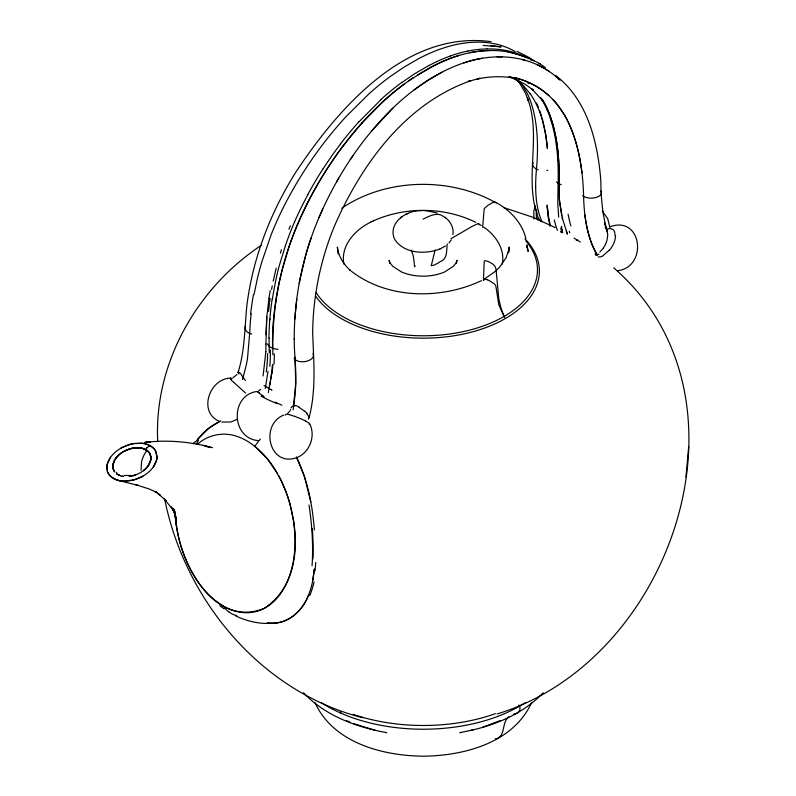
<?xml version="1.0" encoding="UTF-8"?>
<svg xmlns="http://www.w3.org/2000/svg" width="796" height="796" viewBox="0 0 796 796"><rect width="100%" height="100%" fill="white"/><g stroke="black" fill="none" stroke-linecap="round" stroke-linejoin="round"><path stroke-width="1.19" d="M269.237 352.618L269.098 338.071M272.849 354.708L272.72 340.161M265.924 344.101L266.75 317.664M265.864 351.733L265.954 344.001M285.456 415.104L286.371 414.109L289.644 414.686M615.179 236.104L614.661 232.074A10.169 7.094 -58.5 0 0 613.019 229.586L610.214 228.472L606.502 229.228M497.042 713.972C673.376 660.352 762.339 397.005 613.756 267.854M483.401 280.5L484.217 261.486A3.343 1.93 60 0 1 485.112 260.63L488.177 261.466A49.402 28.517 60 0 1 492.933 264.222L494.823 265.934L496.017 269.078L498.833 299.097L501.022 308.181L504.565 317.664M265.964 334.768L266.829 316.798M561.558 226.213L561.966 232.074M508.545 252.849L509.221 247.019L508.455 252.153M294.241 339.404L294.241 338.489A274.441 170.085 -63.1 0 1 294.838 319.106L296.759 299.206A238.601 146.683 -63.4 0 1 300.062 278.918L305.903 254.541A196.333 120.674 -63.4 0 1 311.176 237.795L311.276 237.536M265.884 351.633L263.058 375.991M272.351 366.906L272.491 364.916M273.525 321.863L273.585 320.977M269.914 319.783L269.993 318.897M295.117 394.189L293.694 406.448M314.301 568.871L314.012 571.936A124.246 73.789 61.8 0 1 309.425 592.731C304.341 607.676 292.032 621.676 275.466 623.009M431.482 264.799L435.064 250.133M685.933 476.983L687.296 462.307M687.336 461.232L688.719 446.486M290.421 410.129L290.47 409.582M314.251 569.429L312.669 580.881M268.56 311.445L269.456 302.978M251.178 313.624L251.088 314.37A235.825 132.405 -54.9 0 0 249.864 331.126L247.496 358.439A187.279 109.569 -53.3 0 1 246.352 364.677L242.521 379.493M266.809 316.878L268.968 298.281M452.944 234.512C454.009 227.686 450.257 220.91 444.715 217.089M272.242 366.956A125.37 72.426 -60.1 0 1 271.575 373.423L270.839 379.344M268.023 371.314L265.277 388.597M271.685 373.374L268.272 392.667M456.416 263.406L457.063 260.282L455.78 263.307L453.282 266.361L444.447 272.073C430.935 277.545 415.214 277.545 401.701 272.073L392.866 266.361L390.368 263.307L389.085 260.282L389.732 263.406M508.415 252.461L508.674 250.66M275.834 301.376L278.799 284.63A231.576 133.061 -60.3 0 1 282.759 268.003L288.719 247.705A199.726 115.102 -60.3 0 1 290.033 243.865L291.346 240.173A197.567 113.927 -60.3 0 1 297.794 223.795A208.333 120.286 -60.2 0 1 310.808 196.542A220.482 127.529 -60.2 0 1 326.032 170.394M483.978 280.112L484.187 279.287A1.801 1.045 60 0 1 484.386 279.048L495.132 271.486L499.719 267.058L506.127 257.665L508.823 249.735M269.625 301.853L270.152 298.46M272.282 299.326L275.307 282.61A231.576 134.335 -59.7 0 1 279.157 266.053L285.376 245.775M502.276 264.113C505.261 249.267 495.629 235.148 483.769 227.168M268.958 298.361L270.212 290.61M293.147 409.791L295.754 383.354L294.968 357.165A235.825 139.111 -65.3 0 1 294.241 338.489M270.58 381.025L269.963 384.697M536.136 209.089L536.365 216.562A14.049 13.85 -20.3 0 0 537.847 220.044M254.024 294.49L257.476 278.122A239.218 128.544 -56.8 0 1 261.844 261.844L271.227 234.531A196.333 105.53 -56.8 0 1 278.003 218.641L278.112 218.393A203.686 109.48 -56.8 0 1 288.122 198.254L291.973 191.259A218.592 117.5 -56.8 0 1 308.161 164.921L310.321 161.707A219.517 117.987 -56.8 0 1 323.166 143.907L326.27 139.907A222.79 119.748 -56.8 0 1 345.962 116.694L368.837 93.958A200.652 107.848 -56.8 0 1 390.448 76.366L404.219 67.003L418.507 58.735A205.179 110.286 -56.8 0 1 440.098 49.143L446.785 46.954A198.264 106.564 -56.8 0 1 457.093 44.337L457.829 44.188A217.099 116.694 -56.8 0 1 471.879 42.327L476.744 42.138A221.258 118.932 -56.8 0 1 494.804 43.82L497.6 44.457A221.746 119.191 -56.8 0 1 509.022 48.407L510.923 49.292A216.432 116.335 -56.8 0 1 515.231 51.611M299.216 283.426L300.062 278.918A213.905 131.469 -63.4 0 1 304.838 258.382A196.383 120.703 -63.4 0 1 311.176 237.795A203.199 124.892 -63.4 0 1 319.047 217.417L322.748 209.03M447.252 243.904C446.287 250.451 447.879 258.899 439.999 261.785A59.431 34.308 -60 0 1 437.283 263.486L433.81 265.257L431.064 265.705M308.41 419.134L308.739 416.517L306.55 413.273M482.645 227.357L484.157 209.02A1.801 1.045 -60 0 1 484.356 208.562L487.54 205.617A53.272 30.755 -60 0 1 489.6 204.343C491.222 203.448 492.774 202.353 494.545 201.766C508.933 209 521.947 222.184 525.828 238.303M271.535 289.416L272.252 285.883M273.197 281.177L276.202 268.133M308.918 418.248C316.48 390.219 313.614 361.175 312.659 332.609C313.087 295.386 320.778 258.272 335.345 224.024C362.24 163.369 405.97 103.301 470.904 80.704L468.257 81.401L479.968 78.297L477.222 79.033C491.132 76.058 505.689 75.809 519.549 79.222M150.762 460.108L148.146 465.879A23.104 16.288 -14.7 0 1 143.479 470.645M280.391 253.138L281.396 249.725M237.974 372.737C244.959 350.986 244.601 327.892 246.889 305.375C252.849 257.755 270.69 212.094 296.192 171.598C338.489 107.928 405.97 30.218 490.963 41.641M535.409 205.875L533.847 210.831L533.857 218.86M156.275 461.222L155.916 462.257A28.537 20.119 -14.7 0 1 154.414 465.322L153.787 466.327M288.918 229.228L290.321 225.785M297.813 223.795L297.704 224.044A197.547 113.878 -60.3 0 0 291.366 240.173M308.679 594.622C302.828 611.646 285.983 625.746 267.257 622.95M294.6 221.935L294.51 222.134A197.547 114.236 -59.7 0 0 288.023 238.263L286.709 241.954A199.726 115.529 -59.7 0 0 285.376 245.775M531.499 702.768C513.201 742.996 463.859 755.772 423.293 756.2C382.727 755.772 333.385 742.996 315.087 702.768M290.928 407.88L292.421 406.139L294.988 405.771M307.236 203.557L310.858 196.572M307.783 194.801L304.132 201.766A206.164 119.151 -59.8 0 0 294.54 221.925M336.817 181.468L338.748 178.115A219.517 134.922 -63.4 0 1 350.3 159.568L353.125 155.409M451.213 239.875L449.004 242.939M328.141 167.279L326.091 170.444L328.141 167.279A222.771 129.061 -60.3 0 1 343.166 145.787A226.273 131.35 -60.3 0 1 361.812 123.062M323.176 168.762L325.236 165.598A222.87 128.365 -59.8 0 1 337.434 148.096L340.419 144.225M110.554 457.242L107.201 464.386A25.999 18.328 -14.7 0 0 106.843 468.018L107.45 471.501A22.358 15.761 -14.7 0 0 110.992 476.734L111.739 477.351A20.666 14.577 -14.7 0 0 115.271 479.401L116.276 479.789A22.358 15.761 -14.7 0 0 124.206 481.162L134.007 479.859L142.195 476.545M153.28 467.063L156.633 459.919A26.039 18.358 -14.7 0 0 156.991 456.297L155.688 451.183A22.397 15.791 -14.7 0 0 153.907 448.616L150.434 445.84L145.907 443.999A22.397 15.791 -14.7 0 0 142.026 443.282L134.733 443.442A26.039 18.358 -14.7 0 0 129.838 444.457L121.649 447.77A30.357 21.402 -14.7 0 0 110.057 457.989L109.42 458.984A28.566 20.149 -14.7 0 0 107.928 462.048L107.559 463.093A26.805 18.895 -14.7 0 0 106.903 466.217L107.37 471.262A22.437 15.821 -14.7 0 0 110.694 476.466L116.713 479.938A22.437 15.821 -14.7 0 0 124.544 481.172L130.156 480.714A26.606 18.766 -14.7 0 0 135.708 479.341L137.051 478.874A28.566 20.139 -14.7 0 0 140.952 477.192L143.101 476.038M289.844 411.124L287.764 413.283M603.448 248.014L599.856 252.083M343.205 145.837L340.28 149.757A222.87 128.982 -60.2 0 0 328.181 167.319M147.26 450.148L146.066 451.68A23.691 18.975 -79.1 0 0 141.519 462.178L141.021 470.366M197.547 439.511L208.741 428.268L220.323 421.144M371.354 131.34L393.045 107.928M609.169 250.282L603.428 255.277M359.195 121.619L381.085 99.54M236.949 374.568L233.009 377.672M373.503 110.773A208.522 121.181 -60.3 0 1 383.652 101.022L361.862 123.161A221.457 128.673 -60.3 0 1 373.493 110.743M543.17 692.709C524.265 712.798 498.047 724.052 471.58 730.25L472.734 730.002L459.919 732.658L460.794 732.469M237.984 372.279L238.989 372.588M197.368 444.466C207.965 434.487 224.124 431.531 237.686 436.626A73.292 49.143 69.7 0 1 246.869 440.904A75.759 50.795 69.7 0 1 254.81 446.367L267.347 458.814L277.615 473.779M420.766 210.632C406.378 210.214 387.612 222.999 394.508 239.009C403.711 253.864 425.512 254.73 440.347 248.81M415.064 265.834C413.88 270.56 415.044 256.601 411.084 250.133M146.733 447.909L145.499 449.69L148.056 451.282A16.875 11.9 -14.7 0 1 149.976 453.82L150.961 457.501M341.763 208.263C386.209 177.976 449.83 176.762 496.197 202.91M414.01 89.968L427.611 80.505L441.899 72.237M400.517 217.776L402.249 216.492M401.9 82.486L415.214 73.401L429.084 65.371M404.428 83.948L410.656 79.52M258.73 390.836L260.68 389.453M408.855 80.774L412.298 78.406M410.985 79.292L431.621 66.844A208.841 121.41 -60.3 0 1 452.874 57.372M261.267 245.357C196.901 287.953 153.727 363.653 157.727 441.661M445.491 245.984L440.019 248.959M412.636 78.177L413.293 77.739M309.316 424.457L308.997 423.034L305.455 420.915M451.063 238.651L468.456 228.532A128.852 74.386 -60 0 0 470.764 227.119L477.948 223.606A4.716 2.726 -60 0 1 479.272 224.8M577.19 239.825L576.284 240.342M525.818 240.83A114.186 65.929 0 0 1 504.037 316.46L499.938 318.718A114.186 65.929 0 0 1 316.221 292.749M370.737 222.144C355.235 229.646 340.31 245.626 343.872 264.113M120.733 448.277L122.882 447.123A28.537 20.119 -14.7 0 1 126.783 445.442L128.126 444.974A26.576 18.746 -14.7 0 1 133.688 443.601L142.026 443.282A21.741 15.333 -14.7 0 1 150.454 445.83A21.741 15.333 -14.7 0 1 155.678 451.183L157.001 457.063A26.576 18.746 -14.7 0 1 156.275 461.222M123.43 451.611L130.803 448.586L140.036 447.869A16.656 11.751 -14.7 0 1 143.409 448.616L148.981 452.287L150.941 457.212M423.074 219.119C428.885 216.303 437.78 211.428 443.521 216.671M283.983 414.985C259.546 424.377 269.078 467.152 296.351 457.79M297.744 457.212C310.042 451.82 315.853 435.601 309.594 423.671M237.278 419.313L230.83 421.999L221.815 422.059M373.264 220.89C405.333 206.532 444.208 206.781 475.799 222.343M370.349 222.343L373.632 220.701M481.441 280.66C440.297 300.042 385.931 299.246 349.653 269.874L349.991 270.202C343.554 264.053 338.25 256.063 337.365 247.019L338.111 253.934M220.393 421.124C210.771 425.532 202.562 432.696 196.284 441.173A34.457 22.686 56.4 0 0 192.98 443.76M484.465 278.988L487.57 279.784M405.98 214.333L406.935 213.905M407.025 213.865L407.92 213.467M500.027 720.678L482.774 727.186M609.865 226.83C641.954 214.781 648.282 266.968 617.547 270.74M450.257 55.979L456.894 53.8A204.95 117.679 -59.8 0 1 467.162 51.203L467.899 51.043M453.989 57.073L452.854 57.471L459.511 55.312A204.95 118.972 -60.2 0 1 469.829 52.745L470.555 52.586A216.442 125.629 -60.2 0 1 484.744 50.695L489.689 50.506A223.905 129.877 -60.1 0 1 508.505 52.088M455.123 56.695L456.337 56.297M463.839 62.864L470.735 60.785A198.264 121.858 -63.4 0 1 481.471 58.407L482.227 58.277A217.099 133.429 -63.4 0 1 497.052 56.864L502.246 56.864M456.795 56.148L459.511 55.312M133.499 475.6L135.31 475.033M133.031 475.729L134.982 475.152M513.559 714.102C518.365 714.181 522.007 709.246 518.893 705.017M256.81 391.483C230.054 395.264 231.049 438.089 257.944 440.566M129.101 476.456L131.061 476.167M129.509 476.406L130.574 476.247M230.731 378.13C209.537 378.219 197.796 412 219.069 421.243M129.629 475.421L124.176 475.51M144.384 442.417L150.344 441.929L145.668 442.317C167.986 439.671 190.652 441.79 212.293 447.571L208.612 447.362M421.83 210.592L420.577 210.641M486.923 48.914L481.998 49.133A216.442 124.295 -59.8 0 0 467.889 51.063M596.532 253.904L595.338 252.8M423.074 210.572L425.571 210.641M483.112 45.412L501.311 46.874M267.555 623.467C256.561 623.467 245.765 620.681 235.865 615.985M426.527 210.711L437.203 213.049M425.382 210.632L426.805 210.731M491.53 45.611L490.714 45.511L500.316 46.815M596.174 254.839L597.239 254.969A134.395 82.605 -63.4 0 1 592.632 245.845A144.753 88.973 -63.4 0 1 588.523 233.885L587.906 231.556A167.14 102.734 -63.4 0 1 585.08 216.343M303.415 692.709C325.136 715.743 356.15 727.076 386.667 732.658L385.791 732.469M373.851 730.002L375.006 730.25L353.185 723.514M521.818 59.411L524.882 60.217A221.746 136.295 -63.4 0 1 537.628 64.914L539.768 65.949A218.93 134.564 -63.4 0 1 549.399 71.6A213.806 131.41 -63.4 0 1 558.812 79.043M117.927 480.306L138.156 485.421L135.957 484.744L148.991 488.923L157.011 492.525L154.842 491.51L160.046 494.943L157.956 493.49L166.464 501.122L164.404 499.132L173.17 510.077L171.349 506.982L174.424 512.365L172.792 508.743L176.205 518.405L173.608 508.833L174.871 513.46M205.965 446.238L209.258 447.163L202.97 445.392M503.52 207.517L532.703 217.218L555.19 227.586M362.926 717.773C260.919 692.042 184.762 600.015 164.563 498.654M508.684 76.894L513.171 78.247L512.624 78.068L525.111 84.177L533.4 90.237L531.887 88.973L542.971 101.062M294.51 416.298L300.261 418.547A15.88 1.721 20.5 0 1 305.365 420.895M120.365 475.67L117.848 474.545M119.062 475.162L120.425 475.69M523.31 56.416A222.134 128.833 -60 0 0 508.306 52.048L511.231 52.636A222.124 128.833 -60.1 0 1 523.31 56.407L524.584 56.944M516.972 51.322L529.022 57.471L533.897 60.874M527.828 57.531L539.19 63.342L545.32 67.58M346.559 720.678L349.872 722.091M522.325 55.521L520.305 54.675A222.124 127.649 -59.9 0 0 508.316 50.964L505.42 50.357A223.975 128.663 -59.9 0 0 486.913 48.954M275.137 402.179L281.844 405.194M264.043 385.582L271.307 389.732M523.967 56.218L528.842 58.705M145.986 449.76L143.469 448.636A16.875 11.9 -14.7 0 0 139.599 447.82L137.778 447.71A18.955 13.373 -14.7 0 0 130.335 448.715L125.062 450.735A22.965 16.189 -14.7 0 0 114.823 459.75L112.913 465.232A18.467 13.025 -14.7 0 0 113.838 470.496A16.477 11.622 -14.7 0 0 114.554 471.68M264.013 396.886L261.595 395.552M298.729 407.074L304.321 411.044M293.883 523.947A104.226 69.879 69.7 0 1 278.958 595.886C272.461 604.104 263.287 610.572 252.8 612.253A77.103 51.7 69.7 0 1 245.646 612.721A75.978 50.944 69.7 0 1 223.298 606.084L215.209 600.473A77.958 52.267 69.7 0 1 194.134 575.876C186.115 562.663 180.702 547.947 177.637 532.813M478.595 223.875L481.252 225.487M574.065 238.084L580.314 242.024M539.19 63.342L540.454 64.217M513.022 77.351L523.619 85.898L530.604 94.266L530.265 93.819C541.389 109.818 545.549 129.459 547.419 148.544L545.827 134.862L542.225 118.286M444.785 217.149L445.631 217.776M116.425 473.57L117.112 474.078M219.796 605.696L224.183 608.96M116.286 472.396L116.843 472.844M555.757 76.386L556.314 76.854M528.056 82.724L529.022 83.57M556.862 77.312L557.946 78.267M555.857 75.62C587.866 100.306 597.886 142.743 600.861 181.08C600.91 198.751 602.801 216.403 607.517 233.377M528.793 83.58L527.838 82.734A197.637 113.987 -60 0 0 527.36 82.326M581.816 171.777A241.148 148.215 -63.4 0 0 578.224 151.26L577.757 149.33A223.775 137.539 -63.4 0 0 572.394 131.887L570.573 127.34A198.721 122.136 -63.4 0 0 568.523 122.753L567.757 121.171A184.831 113.599 -63.4 0 0 564.294 114.753L557.041 104.266A183.12 112.554 -63.4 0 0 553.081 99.749A188.562 115.888 -63.4 0 0 548.852 95.61L545.21 92.505A196.99 121.082 -63.4 0 0 535.708 86.018L530.255 83.162A201.915 124.096 -63.4 0 0 514.156 77.62M233.934 382.518L245.546 393.045M558.484 78.744L560.076 80.227M602.363 211.159L607.716 218.731L609.816 227.129M241.248 374.747L245.427 380.578M518.972 80.933L522.703 85.331M231.119 379.702L230.432 378.229A15.88 1.881 39.1 0 1 232.114 378.598M521.589 83.799L527.25 93.361A184.831 99.351 -56.8 0 1 529.798 99.261L530.345 100.714A198.721 106.813 -56.8 0 1 531.758 104.933L532.972 109.142A223.775 120.286 -56.8 0 1 536.096 125.29L536.325 127.081A241.148 129.619 -56.8 0 1 537.479 146.175L537.489 147.18A265.347 142.623 -56.8 0 1 536.474 169.13A201.547 108.336 -56.8 0 0 535.658 186.632M518.206 80.625L525.569 93.47L528.415 100.943L527.42 97.978C541.161 134.335 525.708 173.419 535.738 210.144M540.524 97.391L544.593 104.455A185.03 106.704 -60 0 1 547.131 109.888M542.076 99.112L543.27 101.102M504.037 316.46L498.734 304.49L495.838 285.923L494.276 283.754L489.63 280.879A53.272 30.755 60 0 0 487.57 279.784M223.298 606.025L226.492 609.945A88.635 51.103 -59.8 0 0 228.671 611.786M543.658 101.769L545.34 104.883A185.03 106.953 -60 0 1 547.897 110.316L548.862 112.664A198.771 114.903 -60 0 1 549.877 115.311L551.976 121.519A227.656 131.639 -59.9 0 1 556.026 138.385A226.79 131.141 -59.9 0 0 551.469 119.838A203.398 117.589 -60 0 0 548.245 111.112A184.463 106.634 -60 0 0 544.424 103.132A179.796 103.918 -60 0 0 542.534 99.838M278.809 475.918C299.515 515.599 306.858 580.284 264.163 608.433C212.681 628.74 178.971 561.19 175.647 519.38M296.46 457.083L304.56 476.983L310.798 501.848M296.54 457.242C307.694 479.829 312.42 505.022 314.38 529.967M114.107 470.943C111.748 466.973 113.092 461.939 115.689 458.426A23.104 16.288 -14.7 0 1 119.062 454.735M536.504 103.012L538.315 107.082M526.544 245.596L527.479 247.775L526.723 245.864M547.141 109.888L548.106 112.226A198.771 114.614 -60 0 1 549.121 114.873L551.2 121.082M566.274 231.188L567.429 234.163L562.454 218.572M562.772 232.77L561.847 229.168M539.758 110.773L541.748 116.644M526.703 246.004L528.196 251.476L527.042 244.81M607.248 231.377L604.582 222.79L606.502 229.139L605.507 227.756A6.169 3.801 -88.3 0 0 605.209 227.527M561.508 230.74L560.702 227.974M562.663 219.427L562.125 217.149M562.394 218.293L559.538 201.368M561.717 215.288L559.419 200.134L558.911 183.697A276.252 159.896 -59.9 0 0 558.692 161.051M550.225 224.96L547.996 214.005L547.17 205.06L548.106 216.482L549.966 226.233M176.463 522.146L174.374 510.654L175.239 516.325M556.016 138.395L556.344 140.255M294.082 523.967L290.023 503.808A92.963 62.327 69.7 0 0 286.122 491.908L281.137 480.426L275.127 469.63A77.54 51.989 69.7 0 0 254.82 446.337L256.173 444.377A49.491 22.666 -60 0 1 260.362 439.084M176.493 525.499L174.483 510.405L175.369 518.624M585.07 216.353L584.911 215.049A201.547 123.877 -63.4 0 1 583.607 196.333A265.347 163.09 -63.4 0 0 581.966 172.851A241.656 148.524 -63.4 0 0 578.224 151.26A224.462 137.957 -63.4 0 0 572.394 131.887A204.671 125.798 -63.4 0 0 568.533 122.753A186.035 114.335 -63.4 0 0 564.294 114.753A178.573 109.748 -63.4 0 0 559.528 107.49A181.329 111.45 -63.4 0 0 553.081 99.749M581.856 172.036L581.956 172.851M558.673 217.119L557.797 203.139L558.105 183.229A276.252 159.101 -60.1 0 0 557.807 160.643M559.518 201.219L558.911 183.697A275.506 159.459 -59.9 0 0 558.633 159.996M547.3 206.701L547.817 213.507M175.259 514.624L175.428 516.992M556.374 140.235A247.974 143.439 -59.9 0 1 558.603 160.026L558.623 160.822M557.817 160.096L557.847 160.613M536.474 210.343L537.608 216.144A15.781 15.771 -51.1 0 0 541.121 221.676M535.668 186.622L535.678 187.836A167.14 89.839 -56.8 0 0 536.673 201.995L537.002 204.154A144.753 77.809 -56.8 0 0 539.549 215.209L540.494 217.975A133.39 71.7 -56.8 0 0 541.937 221.547M547.728 170.225A9.97 5.92 5.2 0 1 546.872 170.444M538.086 169.837A9.97 5.92 5.2 0 1 533.061 162.653M251.675 334.081A9.97 6.348 1.5 0 1 245.626 325.882M238.75 372.22A6.637 1.323 54.4 0 1 240.979 373.991M238.899 374.05A15.283 2.04 45.1 0 1 238.382 373.105M233.686 382.398A9.92 1.234 38.1 0 1 230.969 379.592M597.239 254.969A133.39 81.988 -63.4 0 1 593.975 248.85L592.622 245.845A146.136 89.819 -63.4 0 1 587.916 231.546A168.255 103.41 -63.4 0 1 584.921 215.039M548.852 95.6A195.916 120.415 -63.4 0 0 535.708 86.018A201.647 123.937 -63.4 0 0 514.007 77.59M569.817 232.81A130.166 62.128 -79.9 0 1 569.22 231.228M570.861 225.885A149.16 80.137 -73.2 0 1 568.065 214.144M556.046 138.365A246.909 142.832 -59.9 0 1 558.603 160.026M537.628 64.914A218.98 134.584 -63.4 0 1 549.399 71.6M524.882 60.217A221.825 136.335 -63.4 0 0 511.321 57.521A220.641 135.609 -63.4 0 0 497.052 56.864M482.227 58.277A198.353 121.917 -63.4 0 0 466.973 61.869A202.025 124.176 -63.4 0 0 451.461 67.65A208.313 128.037 -63.4 0 0 435.86 75.52A210.333 129.27 -63.4 0 0 420.368 85.351A202.89 124.703 -63.4 0 0 405.144 97.042A198.433 121.957 -63.4 0 0 390.378 110.525A211.378 129.917 -63.4 0 0 376.249 125.599A224.402 137.927 -63.4 0 0 362.847 142.016A221.179 135.937 -63.4 0 0 350.3 159.568M338.748 178.115A221.885 136.375 -63.4 0 0 328.29 197.458A215.179 132.255 -63.4 0 0 319.047 217.417M294.838 319.106A249.108 152.892 -63.5 0 1 296.759 299.206M294.968 357.165A321.863 203.318 -61.5 0 1 295.833 375.762L295.644 386.239A187.279 105.699 -66.6 0 1 295.216 392.886M469.819 52.755A218.034 126.514 -60.2 0 1 489.679 50.536M452.844 57.541A208.313 120.972 -60.2 0 0 431.621 66.944A216.512 125.887 -60.3 0 0 417.741 74.914M383.622 100.923A206.045 119.947 -60.4 0 1 404.408 83.849M383.692 101.152A206.303 119.917 -60.3 0 1 404.448 84.078M343.285 145.937A226.462 131.24 -60.3 0 1 361.921 123.281M310.938 196.612A220.303 127.231 -60.2 0 1 326.171 170.503M297.853 223.805A206.164 118.903 -60.2 0 1 307.286 203.577M286.63 254.093A200.383 115.5 -60.3 0 1 291.316 240.163M286.58 254.103A214.791 123.718 -60.3 0 0 282.6 268.033A234.332 134.783 -60.3 0 0 276.799 294.59M273.366 321.932A251.048 144.066 -60.4 0 1 276.739 294.61M272.58 348.439A269.366 154.165 -60.5 0 1 273.297 321.972M272.869 340.081A266.64 152.374 -60.5 0 1 273.675 321.793M270.341 349.941A170.901 93.271 -62.6 0 1 269.844 366.309M272.849 364.737A129.241 74.923 -60 0 1 272.063 373.264M274.292 353.852A165.359 94.495 -60.6 0 1 274.033 364.13M600.711 190.95A9.97 5.144 -1.4 0 1 595.547 197.627A9.97 5.144 -1.4 0 1 582.572 195.518M312.858 353.693A9.97 5.572 -5.1 0 1 306.808 361.205A9.97 5.572 -5.1 0 1 294.112 358.578M607.656 233.337A16.437 10.845 -82.8 0 1 603.368 247.874M598.99 254.183A15.781 4.667 -60.4 0 1 596.403 254.113M615.547 235.984A16.895 11.423 -60.4 0 1 609.219 250.372M603.348 255.645A14.049 6.348 -53 0 1 598.154 256.859M595.846 255.287A8.069 2.677 -80.4 0 1 595.259 253.456M294.779 405.492A6.637 2.975 33.4 0 1 298.779 406.826M304.788 411.114A15.283 4.388 32.4 0 1 306.997 413.423M290.003 414.865A9.92 0.895 20.5 0 1 294.56 416.378M561.2 184.662A12.079 6.716 1.8 0 1 556.503 181.946M278.043 349.325A12.02 7.204 -1.9 0 1 267.526 343.862M271.327 389.791A11.741 1.055 32.9 0 1 272.033 390.239M263.655 396.279A15.413 1.492 30.2 0 1 258.033 392.219M277.157 403.572A15.602 1.861 24.9 0 1 261.048 396.09M257.048 391.652A18.019 1.602 34.7 0 1 259.217 392.547M508.883 716.708A34.835 20.109 60 0 0 508.107 717.485C501.818 723.067 505.49 735.056 497.132 738.539A12.288 7.094 60 0 1 495.54 738.579M341.285 713.455A86.963 50.208 0 0 1 340.3 711.753M525.131 702.729A135.957 78.496 0 0 1 321.455 702.729M495.401 713.664A137.201 79.212 0 0 1 353.285 714.39M144.703 469.54A21.89 15.432 -14.7 0 1 130.584 476.306M144.773 469.58A22.975 16.199 -14.7 0 0 149.011 464.565L150.922 459.073A18.616 13.124 -14.7 0 0 150.275 454.426L149.817 453.521A16.656 11.741 -14.7 0 0 148.096 451.322A16.179 11.413 -14.7 0 0 143.409 448.616L134.335 447.909A20.189 14.238 -14.7 0 0 128.017 449.461A21.591 15.224 -14.7 0 0 125.062 450.735A23.024 16.238 -14.7 0 0 114.823 459.75A20.905 14.746 -14.7 0 0 112.853 466.028L113.271 469.073A17.044 12.02 -14.7 0 0 114.704 471.819M123.231 476.356A17.044 12.02 -14.7 0 1 122.246 476.177M150.981 458.287A20.716 14.607 -14.7 0 1 148.991 464.556A23.034 16.248 -14.7 0 1 143.419 470.695M146.743 447.949A13.214 7.632 -60 0 1 150.434 445.83M153.787 466.327A30.357 21.402 -14.7 0 1 142.186 476.545M123.35 476.406A16.477 11.622 -14.7 0 1 116.574 473.71M131.648 476.048A18.805 13.263 -14.7 0 1 129.778 476.366M524.962 238.76A116.097 67.033 0 0 1 505.39 318.519L501.221 320.818A116.097 67.033 0 0 1 315.524 296.062M196.224 444.218A122.564 93.828 50.3 0 1 198.522 440.317M309.037 505.002A122.843 43.472 79.3 0 1 312.052 565.777M236.76 615.527A68.297 39.332 -59.9 0 1 236.273 615.467M236.243 615.517A52.984 30.537 -60.1 0 1 228.731 611.686M275.436 622.92A84.227 50.029 61.5 0 1 267.526 622.95M314.042 581.995A122.942 73.401 61.3 0 1 309.684 595.647M315.743 562.503A122.236 42.019 79.7 0 1 315.107 570.752M312.34 528.703A123.798 42.964 79.6 0 1 312.957 558.941M177.727 532.813A104.485 70.058 69.7 0 1 175.249 513.231M561.19 232.701A130.166 80.714 -37.6 0 1 560.633 231.268M557.459 230.402A149.16 88.744 -46.1 0 1 554.334 219.905M557.747 159.598A247.974 142.892 -60.1 0 0 555.538 139.807L555.23 137.937A227.656 131.231 -60.1 0 0 551.19 121.082M509.51 76.715A201.915 124.096 -63.4 0 1 511.848 77.142M267.595 353.543A147.748 84.953 -60 0 1 266.262 372.011M268.949 338.151A266.64 155.499 -59.5 0 1 269.764 319.853M269.864 318.957A252.561 146.981 -59.6 0 1 272.142 299.376M307.704 194.761A220.303 127.151 -59.8 0 1 323.106 168.702M340.33 144.126A226.462 130.245 -59.7 0 1 359.135 121.499M381.045 99.41A206.303 118.306 -59.7 0 1 401.88 82.356M429.074 65.491A208.841 119.738 -59.7 0 1 450.247 56.048M530.265 59.6A218.144 125.38 -60 0 1 531.36 60.257M522.315 55.541A218.144 125.38 -60 0 1 526.922 57.74M250.621 313.913A273.496 146.086 -57 0 1 253.436 294.739M273.725 320.917A252.561 144.643 -60.4 0 1 275.973 301.326"/></g></svg>
